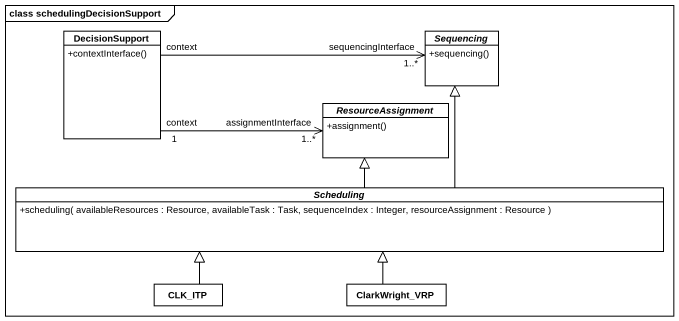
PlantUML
@startuml
mainframe class schedulingDecisionSupport
hide circle
hide empty members
skinparam classAttributeIconSize 0
class DecisionSupport #FFFFFF {
  +contextInterface()
}
abstract class Sequencing #FFFFFF {
  +sequencing()
}
abstract class ResourceAssignment #FFFFFF {
  +assignment()
}
abstract class Scheduling #FFFFFF {
  +scheduling( availableResources : Resource, availableTask : Task, sequenceIndex : Integer, resourceAssignment : Resource )
}
class CLK_ITP #FFFFFF
class ClarkWright_VRP #FFFFFF
DecisionSupport "context" -right-> "sequencingInterface\n1..*" Sequencing
DecisionSupport "context\n1" -right-> "assignmentInterface\n1..*" ResourceAssignment
Scheduling -up-|> Sequencing
Scheduling -up-|> ResourceAssignment
CLK_ITP -right-|> Scheduling
ClarkWright_VRP -up-|> Scheduling
@enduml
